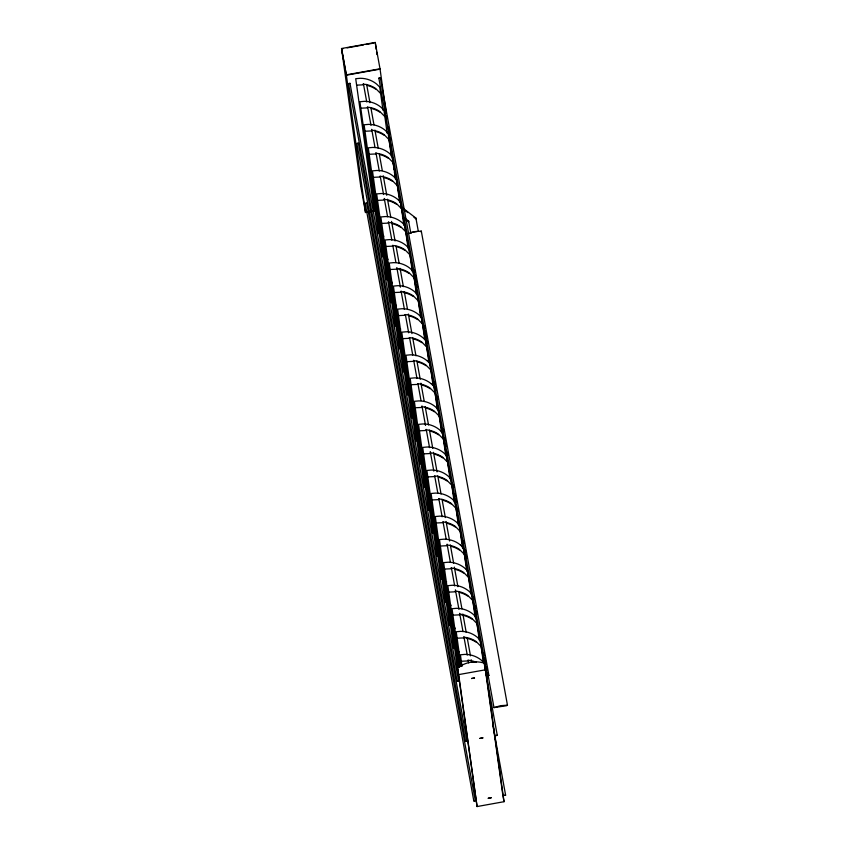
<?xml version="1.0" encoding="UTF-8"?>
<svg xmlns="http://www.w3.org/2000/svg" width="849" height="849" viewBox="0 0 849 849"><rect width="100%" height="100%" fill="white"/><g stroke="black" fill="none" stroke-linecap="round" stroke-linejoin="round"><path stroke-width="1.27" d="M348.546 83.658L350.011 83.372L458.598 680.877L457.866 681.089L457.133 681.153L348.514 83.637L350.011 83.372M378.845 78.182L380.341 77.917L488.918 675.422L488.186 675.634L487.422 675.687L378.845 78.182L380.341 77.917M465.549 741.039L356.867 143.513L357.599 143.301L358.363 143.248L466.95 740.753L465.475 740.997L466.207 740.965M388.651 137.782L497.27 735.298L495.795 735.584L497.27 735.298M475.291 800.628L473.795 800.894L365.208 203.389L365.951 203.176L366.704 203.123L475.291 800.628L474.559 800.84M457.133 681.153L458.598 680.877M487.422 675.687L488.918 675.422M466.918 740.774L466.186 740.806M473.795 800.894L474.527 800.681M505.611 795.173L504.115 795.439L505.611 795.173L492.813 724.728M407.828 233.56L414.461 231.628L421.306 231.13L507.458 705.179L506.598 705.699L493.98 707.61L487.591 672.44M420.446 231.65L421.306 231.13M493.98 707.61L500.613 705.678L507.458 705.179M358.267 143.301L356.888 143.534M366.683 203.144L365.972 203.335M360.74 186.186L341.542 48.51L375.237 42.45L380.076 69.14L346.381 75.2L341.595 48.871L343.283 48.563M347.071 47.884L363.499 44.933M366.025 44.477L373.602 43.108M375.895 210.658L365.526 212.526L346.328 74.839L380.023 68.79L386.253 113.49M365.473 212.165L375.842 210.297M417.039 231.48L410.714 232.626L410.831 233.433L408.613 221.08L402.426 216.336M485.639 669.765L504.03 801.7L477.074 806.55L458.683 674.605L485.639 669.765L484.439 663.175L481.266 660.108A25.523 24.95 -7.9 0 0 464.881 654.388L460.413 654.802L462.026 666.401M356.612 85.155L363.308 84.826L363.213 84.115A25.449 24.876 -7.9 0 1 375.598 88.423L380.649 93.528M360.804 108.194L367.5 107.876L367.394 107.154A25.449 24.876 -7.9 0 1 379.779 111.474L384.83 116.568M364.996 131.245L371.682 130.916L371.586 130.194A25.449 24.876 -7.9 0 1 383.971 134.513L389.022 139.618M369.177 154.285L375.874 153.956L375.767 153.245A25.449 24.876 -7.9 0 1 388.163 157.564L393.214 162.658M373.369 177.324L380.055 177.006L379.959 176.284A25.449 24.876 -7.9 0 1 392.344 180.604L397.396 185.708M377.55 200.375L384.247 200.046L384.151 199.335A25.449 24.876 -7.9 0 1 396.536 203.643L401.588 208.748M381.742 223.414L388.439 223.096L388.333 222.374A25.449 24.876 -7.9 0 1 400.717 226.694L405.769 231.788M377.391 227.235L379.62 226.938M381.615 236.489L383.844 236.192M385.934 246.465L392.62 246.136L392.525 245.425A25.449 24.876 -7.9 0 1 404.909 249.733L409.961 254.838M381.604 250.275L383.812 249.977M384.724 256.44L382.496 256.738L364.094 124.782L368.562 124.379A25.523 24.95 -7.9 0 1 384.947 130.088L388.12 133.166L391.357 156.333M385.796 259.529L388.025 259.232M390.116 269.504L396.812 269.175L396.706 268.464A25.449 24.876 -7.9 0 1 409.101 272.784L414.153 277.878M385.786 273.325L388.004 273.017M388.916 279.48L386.688 279.777L368.275 147.832L372.743 147.429A25.523 24.95 -7.9 0 1 389.129 153.138L392.312 156.205L395.538 179.383M389.988 282.579L392.217 282.282M390.084 283.29L392.312 282.993M394.307 292.544L401.004 292.226L400.898 291.504A25.449 24.876 -7.9 0 1 413.283 295.823L418.334 300.928M399.73 202.423L396.494 179.256L393.32 176.178A25.523 24.95 -7.9 0 0 376.935 170.469L372.467 170.872L389.956 296.365L392.185 296.068M394.18 305.619L396.409 305.322M394.276 306.34L396.504 306.043M398.489 315.595L405.185 315.266L405.09 314.554A25.449 24.876 -7.9 0 1 417.475 318.863L422.526 323.968M397.29 325.57L395.061 325.867L376.659 193.922L381.116 193.519A25.523 24.95 -7.9 0 1 397.512 199.218L400.686 202.295L403.912 225.463M398.468 329.38L400.696 329.083M402.681 338.634L409.377 338.316L409.271 337.594A25.449 24.876 -7.9 0 1 421.656 341.914L426.707 347.018M406.873 361.685L413.559 361.356L413.463 360.645A25.449 24.876 -7.9 0 1 425.848 364.953L430.899 370.058M411.054 384.724L417.75 384.406L417.655 383.684A25.449 24.876 -7.9 0 1 430.04 388.004L435.091 393.098M415.246 407.764L421.942 407.446L421.836 406.724A25.449 24.876 -7.9 0 1 434.221 411.043L439.273 416.148M419.427 430.814L426.124 430.485L426.028 429.774A25.449 24.876 -7.9 0 1 438.413 434.094L443.465 439.188M423.619 453.854L430.316 453.536L430.21 452.814A25.449 24.876 -7.9 0 1 442.605 457.133L447.656 462.238M427.811 476.905L434.497 476.576L434.401 475.864A25.449 24.876 -7.9 0 1 446.786 480.173L451.838 485.278M431.992 499.944L438.689 499.626L438.593 498.904A25.449 24.876 -7.9 0 1 450.978 503.224L456.03 508.318M436.184 522.995L442.881 522.666L442.775 521.944A25.449 24.876 -7.9 0 1 455.16 526.263L460.211 531.368M440.376 546.034L447.062 545.705L446.967 544.994A25.449 24.876 -7.9 0 1 459.351 549.314L464.403 554.408M444.558 569.074L451.254 568.756L451.148 568.034A25.449 24.876 -7.9 0 1 463.543 572.353L468.595 577.458M440.217 572.895L442.446 572.597L440.228 572.895M444.43 582.149L446.659 581.852M448.75 592.124L455.435 591.795L455.34 591.084A25.449 24.876 -7.9 0 1 467.725 595.393L472.776 600.498M454.173 501.992L450.936 478.825L447.763 475.758A25.523 24.95 -7.9 0 0 431.377 470.038L426.909 470.452L444.398 595.934L446.627 595.637M447.54 602.1L445.311 602.397L444.42 595.945M448.622 605.188L450.851 604.902M448.718 605.91L450.946 605.613M452.931 615.164L459.627 614.846L459.532 614.124A25.449 24.876 -7.9 0 1 471.917 618.443L476.968 623.548M448.601 618.985L450.819 618.688M451.732 625.14L449.503 625.437L431.101 493.492L435.558 493.089A25.523 24.95 -7.9 0 1 451.955 498.798L455.128 501.865L458.354 525.043M452.804 628.239L455.032 627.942M452.91 628.95L455.138 628.663M457.123 638.215L463.819 637.886L463.713 637.174A25.449 24.876 -7.9 0 1 476.098 641.483L481.15 646.588M455.924 648.19L453.695 648.487L435.282 516.532L439.75 516.128A25.523 24.95 -7.9 0 1 456.136 521.838L459.32 524.915L462.546 548.083M457.091 652L459.32 651.703M461.315 661.254L468.001 660.936L467.905 660.214A25.449 24.876 -7.9 0 1 476.438 662.39M401.503 207.039L415.914 218.087L418.302 231.257M403.678 209.427L407.796 212.579M413.962 217.323L416.021 218.893L415.914 218.087M402.543 217.142L408.73 221.886L408.613 221.08M426.824 360.538L429.997 363.605L433.054 385.488M431.005 383.578L434.189 386.645L437.415 409.823M460.317 544.888L463.501 547.955L466.738 571.133M414.45 270.024L414.928 272.625M415.405 275.235L416.583 281.741M417.061 284.351L417.528 286.951M424.627 326.027L425.105 328.627M425.582 331.227L426.76 337.743M427.238 340.343L427.705 342.954M434.805 382.018L435.282 384.629M435.76 387.229L436.227 389.84M437.415 396.345L437.882 398.956M443.327 428.904L443.804 431.515M444.982 438.02L445.46 440.631M445.937 443.231L446.404 445.842M447.593 452.347L448.06 454.958M453.504 484.906L453.982 487.506M455.16 494.022L455.637 496.623M456.104 499.233L456.582 501.833M457.77 508.349L458.237 510.949M463.681 540.909L464.159 543.509M465.337 550.025L465.814 552.625M466.281 555.235L466.759 557.835M473.859 596.911L474.336 599.511M475.514 606.027L475.992 608.627M476.459 611.238L476.936 613.838M484.036 652.913L484.514 655.513M484.981 658.113L486.169 664.629M486.636 667.229L487.114 669.84M503.033 796.213L504.03 801.7M366.641 84.422L369.952 102.687M370.907 107.908L373.984 124.867M374.929 130.088L378.251 148.352M379.206 153.563L382.283 170.522M383.228 175.743L386.783 195.312M387.505 199.228L390.816 217.493M391.527 221.409L395.082 240.978M396.037 246.189L399.115 263.148M400.07 268.369L403.381 286.633M404.336 291.854L407.414 308.813M408.358 314.034L411.924 333.604M412.635 337.509L415.946 355.773M416.901 360.995L420.213 379.259M420.924 383.175L424.245 401.439M425.2 406.66L428.512 424.924M429.467 430.135L432.778 448.399M433.489 452.315L437.055 471.885M437.766 475.801L441.077 494.065M442.032 499.286L445.343 517.55M446.065 521.456L449.62 541.025M450.331 544.941L453.642 563.205M454.353 567.121L457.919 586.691M458.863 591.912L461.941 608.871M462.896 614.082L466.207 632.346M467.162 637.567L470.484 655.831M471.195 659.747L471.662 662.358M363.404 83.658L366.726 101.922M367.67 107.144L370.992 125.408M371.703 129.313L375.025 147.577M375.969 152.799L379.291 171.063M380.235 176.284L383.557 194.548M384.268 198.464L387.59 216.728M388.534 221.939L391.856 240.203M392.8 245.425L395.889 262.383M396.833 267.605L400.388 287.174M401.099 291.09L404.421 309.354M405.366 314.565L408.687 332.829M409.632 338.051L412.72 355.009M413.665 360.231L416.986 378.495M417.931 383.716L421.019 400.675M421.964 405.886L425.519 425.455M426.23 429.371L429.552 447.635M430.263 451.551L433.818 471.121M434.762 476.342L437.851 493.301M438.795 498.512L442.117 516.776M443.061 521.997L446.149 538.956M447.094 544.177L450.416 562.441M451.36 567.663L454.682 585.927M455.393 589.832L458.948 609.402M459.659 613.318L462.981 631.582M463.925 636.803L467.247 655.067M468.192 660.289L468.669 662.899M485.713 672.323L484.439 663.175A29.099 28.442 -7.9 0 0 457.494 668.025L458.683 674.605M341.542 48.51L346.328 74.839M477.074 806.55L457.494 668.025M360.687 185.825L365.526 212.526M486.063 674.775L502.831 795.12M483.304 662.018L480.258 640.135L477.074 637.068A25.523 24.95 -7.9 0 0 460.689 631.348L456.221 631.752L461.071 666.507M479.292 640.263L476.066 617.085L472.882 614.018A25.523 24.95 -7.9 0 0 456.497 608.309L452.039 608.712L460.105 666.614M475.111 617.212L471.874 594.045L468.701 590.978A25.523 24.95 -7.9 0 0 452.315 585.258L447.848 585.672L459.245 667.431M470.919 594.173L467.693 571.006L464.509 567.928A25.523 24.95 -7.9 0 0 448.123 562.218L443.656 562.622L458.28 667.537M449.981 478.953L446.754 455.786L443.571 452.708A25.523 24.95 -7.9 0 0 427.185 446.998L422.717 447.402L441.13 579.347M445.789 455.913L442.562 432.735L439.379 429.668A25.523 24.95 -7.9 0 0 422.993 423.948L418.536 424.362L436.938 556.307M441.607 432.863L438.381 409.696L435.197 406.618A25.523 24.95 -7.9 0 0 418.812 400.908L414.344 401.312L432.757 533.268M428.862 362.449L425.816 340.555L422.632 337.488A25.523 24.95 -7.9 0 0 406.247 331.779L401.779 332.182L420.191 464.127M424.68 339.398L421.624 317.515L418.44 314.448A25.523 24.95 -7.9 0 0 402.055 308.728L397.597 309.142L415.999 441.087M420.669 317.643L417.432 294.476L414.259 291.398A25.523 24.95 -7.9 0 0 397.873 285.688L393.405 286.092L411.818 418.037M416.477 294.603L413.251 271.425L410.067 268.358A25.523 24.95 -7.9 0 0 393.681 262.638L389.213 263.052L407.626 394.997M412.296 271.553L409.059 248.386L405.886 245.319A25.523 24.95 -7.9 0 0 389.5 239.598L385.032 240.002L403.434 371.958M408.104 248.513L404.877 225.335L401.694 222.268A25.523 24.95 -7.9 0 0 385.308 216.559L380.84 216.962L399.253 348.907M386.624 116.101L386.985 118.711M388.078 126.533L394.074 169.588M394.435 172.188L394.796 174.798M375.237 42.45L376.192 49.327M376.563 51.938L376.924 54.548M387.165 133.293L383.939 110.115L380.755 107.048A25.523 24.95 -7.9 0 0 364.37 101.328L359.902 101.742L378.314 233.687M382.973 110.243L379.747 87.076L376.563 84.009A25.523 24.95 -7.9 0 0 360.178 78.288L355.72 78.702L374.122 210.648M457.876 671.527L439.474 539.582L443.942 539.179A25.523 24.95 -7.9 0 1 460.328 544.888M428.565 510.217L410.163 378.272L414.62 377.869A25.523 24.95 -7.9 0 1 431.005 383.578M424.373 487.177L405.971 355.232L410.438 354.818A25.523 24.95 -7.9 0 1 426.824 360.528M389.978 296.365L390.88 302.817M472.373 661.647A25.449 24.876 -7.9 0 1 474.495 662.284M466.027 638.151A25.449 24.876 -7.9 0 1 476.204 642.205M461.835 615.111A25.449 24.876 -7.9 0 1 472.012 619.154M459.818 592.517A25.449 24.876 -7.9 0 1 467.831 596.115M455.626 569.477A25.449 24.876 -7.9 0 1 463.639 573.075M451.435 546.427A25.449 24.876 -7.9 0 1 459.447 550.025M447.253 523.387A25.449 24.876 -7.9 0 1 455.266 526.985M443.061 500.348A25.449 24.876 -7.9 0 1 451.074 503.935M438.869 477.297A25.449 24.876 -7.9 0 1 446.892 480.895M434.688 454.257A25.449 24.876 -7.9 0 1 442.7 457.855M430.496 431.207A25.449 24.876 -7.9 0 1 438.509 434.805M426.315 408.167A25.449 24.876 -7.9 0 1 434.327 411.765M422.123 385.117A25.449 24.876 -7.9 0 1 430.135 388.715M417.931 362.077A25.449 24.876 -7.9 0 1 425.943 365.675M413.75 339.038A25.449 24.876 -7.9 0 1 421.762 342.625M409.558 315.987A25.449 24.876 -7.9 0 1 417.57 319.585M403.201 292.491A25.449 24.876 -7.9 0 1 413.389 296.545M399.019 269.451A25.449 24.876 -7.9 0 1 409.197 273.495M367.681 85.547A25.449 24.876 -7.9 0 1 375.693 89.145M396.992 246.857A25.449 24.876 -7.9 0 1 405.005 250.455M392.811 223.818A25.449 24.876 -7.9 0 1 400.824 227.405M388.619 200.767A25.449 24.876 -7.9 0 1 396.632 204.365M384.438 177.728A25.449 24.876 -7.9 0 1 392.45 181.325M380.246 154.677A25.449 24.876 -7.9 0 1 388.258 158.275M376.054 131.637A25.449 24.876 -7.9 0 1 384.066 135.235M371.873 108.598A25.449 24.876 -7.9 0 1 379.885 112.185M471.556 678.5L474.506 678.011L471.556 678.5M479.908 738.375L482.858 737.887L479.908 738.375M488.249 798.251L491.2 797.763L488.249 798.251"/></g></svg>
